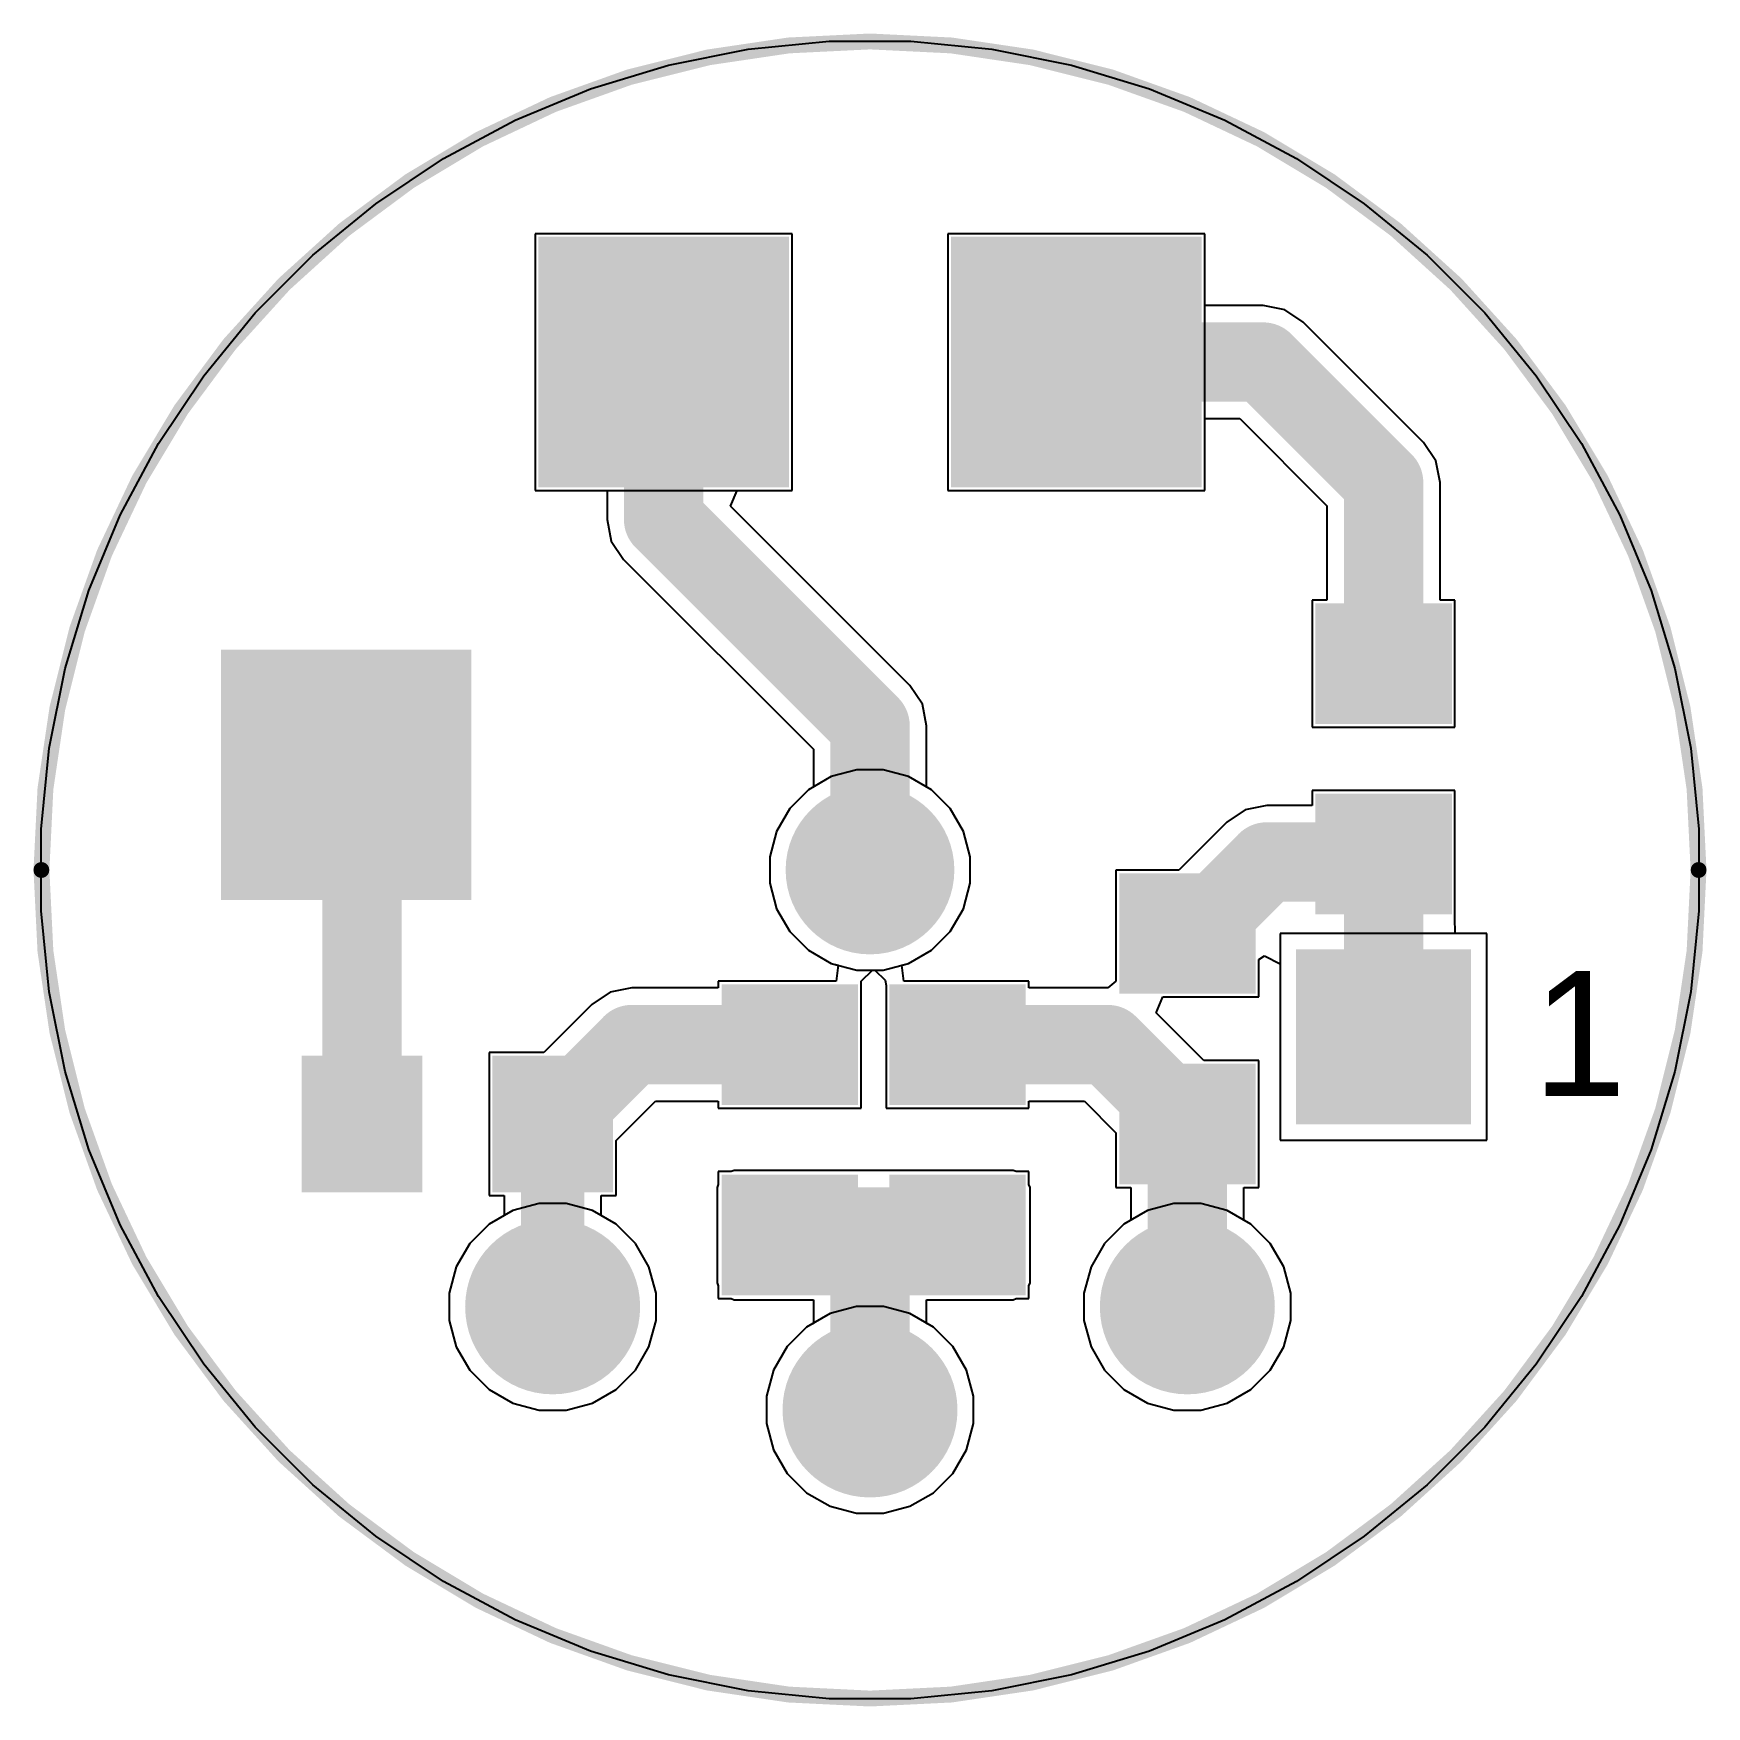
# Model space of a CAD drawing. Header units: millimetres. Extents: x -6.7 to 6.7, y -6.7 to 6.7.
import ezdxf

# ---------------------------------------------------------------- set-up
doc = ezdxf.new("R2010")
doc.units = ezdxf.units.MM
for name, color, linetype in [('BottomLayer', 5, 'Continuous'), ('BottomPaste', 16, 'Continuous'), ('BottomSolder', 6, 'Continuous'), ('MultiLayer', 9, 'Continuous'), ('PadHoleLayer', 156, 'Continuous'), ('TopLayer', 1, 'Continuous'), ('TopOverlay', 2, 'Continuous'), ('TopSolder', 216, 'Continuous')]:
    doc.layers.add(name, color=color, linetype=linetype)

# ---------------------------------------------------------------- blocks, each defined once
blk = doc.blocks.new('56DP36_01_1_AJS_1')
at = {"layer": 'BottomLayer'}
h = blk.add_hatch(color=5, dxfattribs=at)
edge = h.paths.add_edge_path()
edge.add_arc((0, 0), 0.675, 0, 360)
blk.add_hatch(color=5, dxfattribs=at).paths.add_polyline_path([(3.409, -0.635), (4.809, -0.635), (4.809, -2.035), (3.409, -2.035)])
h = blk.add_hatch(color=5, dxfattribs=at)
edge = h.paths.add_edge_path()
edge.add_arc((-2.539, -3.495), 0.7, 0, 360)
h = blk.add_hatch(color=5, dxfattribs=at)
edge = h.paths.add_edge_path()
edge.add_arc((2.539, -3.495), 0.7, 0, 360)
h = blk.add_hatch(color=5, dxfattribs=at)
edge = h.paths.add_edge_path()
edge.add_arc((0, -4.32), 0.7, 0, 360)
at = {"layer": 'BottomSolder'}
h = blk.add_hatch(color=6, dxfattribs=at)
edge = h.paths.add_edge_path()
edge.add_arc((0, 0), 0.675, 0, 360)
blk.add_hatch(color=6, dxfattribs=at).paths.add_polyline_path([(3.409, -0.635), (4.809, -0.635), (4.809, -2.035), (3.409, -2.035)])
h = blk.add_hatch(color=6, dxfattribs=at)
edge = h.paths.add_edge_path()
edge.add_arc((-2.539, -3.495), 0.7, 0, 360)
h = blk.add_hatch(color=6, dxfattribs=at)
edge = h.paths.add_edge_path()
edge.add_arc((2.539, -3.495), 0.7, 0, 360)
h = blk.add_hatch(color=6, dxfattribs=at)
edge = h.paths.add_edge_path()
edge.add_arc((0, -4.32), 0.7, 0, 360)
at = {"layer": 'MultiLayer'}
h = blk.add_hatch(color=9, dxfattribs=at)
edge = h.paths.add_edge_path()
edge.add_arc((0, 0), 0.675, 0, 360)
blk.add_hatch(color=9, dxfattribs=at).paths.add_polyline_path([(3.409, -0.635), (4.809, -0.635), (4.809, -2.035), (3.409, -2.035)])
h = blk.add_hatch(color=9, dxfattribs=at)
edge = h.paths.add_edge_path()
edge.add_arc((-2.539, -3.495), 0.7, 0, 360)
h = blk.add_hatch(color=9, dxfattribs=at)
edge = h.paths.add_edge_path()
edge.add_arc((2.539, -3.495), 0.7, 0, 360)
h = blk.add_hatch(color=9, dxfattribs=at)
edge = h.paths.add_edge_path()
edge.add_arc((0, -4.32), 0.7, 0, 360)
at = {"layer": 'PadHoleLayer'}
h = blk.add_hatch(color=156, dxfattribs=at)
edge = h.paths.add_edge_path()
edge.add_arc((0, 0), 0.425, 0, 360)
h = blk.add_hatch(color=156, dxfattribs=at)
edge = h.paths.add_edge_path()
edge.add_arc((4.109, -1.335), 0.45, 0, 360)
h = blk.add_hatch(color=156, dxfattribs=at)
edge = h.paths.add_edge_path()
edge.add_arc((-2.539, -3.495), 0.45, 0, 360)
h = blk.add_hatch(color=156, dxfattribs=at)
edge = h.paths.add_edge_path()
edge.add_arc((2.539, -3.495), 0.45, 0, 360)
h = blk.add_hatch(color=156, dxfattribs=at)
edge = h.paths.add_edge_path()
edge.add_arc((0, -4.32), 0.45, 0, 360)
at = {"layer": 'TopLayer'}
h = blk.add_hatch(color=1, dxfattribs=at)
edge = h.paths.add_edge_path()
edge.add_arc((0, 0), 0.675, 0, 360)
blk.add_hatch(color=1, dxfattribs=at).paths.add_polyline_path([(3.409, -0.635), (4.809, -0.635), (4.809, -2.035), (3.409, -2.035)])
h = blk.add_hatch(color=1, dxfattribs=at)
edge = h.paths.add_edge_path()
edge.add_arc((-2.539, -3.495), 0.7, 0, 360)
h = blk.add_hatch(color=1, dxfattribs=at)
edge = h.paths.add_edge_path()
edge.add_arc((2.539, -3.495), 0.7, 0, 360)
h = blk.add_hatch(color=1, dxfattribs=at)
edge = h.paths.add_edge_path()
edge.add_arc((0, -4.32), 0.7, 0, 360)
at = {"layer": 'TopSolder'}
h = blk.add_hatch(color=216, dxfattribs=at)
edge = h.paths.add_edge_path()
edge.add_arc((0, 0), 0.675, 0, 360)
blk.add_hatch(color=216, dxfattribs=at).paths.add_polyline_path([(3.409, -0.635), (4.809, -0.635), (4.809, -2.035), (3.409, -2.035)])
h = blk.add_hatch(color=216, dxfattribs=at)
edge = h.paths.add_edge_path()
edge.add_arc((-2.539, -3.495), 0.7, 0, 360)
h = blk.add_hatch(color=216, dxfattribs=at)
edge = h.paths.add_edge_path()
edge.add_arc((2.539, -3.495), 0.7, 0, 360)
h = blk.add_hatch(color=216, dxfattribs=at)
edge = h.paths.add_edge_path()
edge.add_arc((0, -4.32), 0.7, 0, 360)
at = {"layer": 'TopOverlay'}
for points, const_width in [([(6.629, 0, 1), (-6.629, 0, 1)], 0.127), ([(-6.661, 0, 1), (-6.598, 0, 1)], 0.0635), ([(6.598, 0, 1), (6.661, 0, 1)], 0.0635)]:
    blk.add_lwpolyline(points, format="xyb", close=True, dxfattribs=dict(at, const_width=const_width))
blk.add_text('1', height=1, dxfattribs=at).set_placement((5.305, -1.807))
blk = doc.blocks.new('R___0603_B_2')
at = {"layer": 'BottomLayer'}
for points in [[(-1.143, -0.4445), (-1.143, 0.4445), (-0.381, 0.4445), (-0.381, -0.4445)], [(0.381, -0.4445), (0.381, 0.4445), (1.143, 0.4445), (1.143, -0.4445)]]:
    blk.add_hatch(color=5, dxfattribs=at).paths.add_polyline_path(points)
at = {"layer": 'BottomPaste'}
for points in [[(-1.143, -0.4445), (-1.143, 0.4445), (-0.381, 0.4445), (-0.381, -0.4445)], [(0.381, -0.4445), (0.381, 0.4445), (1.143, 0.4445), (1.143, -0.4445)]]:
    blk.add_hatch(color=16, dxfattribs=at).paths.add_polyline_path(points)
at = {"layer": 'BottomSolder'}
for points in [[(-1.2446, -0.5461), (-1.2446, 0.5461), (-0.2794, 0.5461), (-0.2794, -0.5461)], [(0.2794, -0.5461), (0.2794, 0.5461), (1.2446, 0.5461), (1.2446, -0.5461)]]:
    blk.add_hatch(color=6, dxfattribs=at).paths.add_polyline_path(points)
blk = doc.blocks.new('R___0603_B_3')
at = {"layer": 'BottomLayer'}
for points in [[(-1.143, -0.4445), (-1.143, 0.4445), (-0.381, 0.4445), (-0.381, -0.4445)], [(0.381, -0.4445), (0.381, 0.4445), (1.143, 0.4445), (1.143, -0.4445)]]:
    blk.add_hatch(color=5, dxfattribs=at).paths.add_polyline_path(points)
at = {"layer": 'BottomPaste'}
for points in [[(-1.143, -0.4445), (-1.143, 0.4445), (-0.381, 0.4445), (-0.381, -0.4445)], [(0.381, -0.4445), (0.381, 0.4445), (1.143, 0.4445), (1.143, -0.4445)]]:
    blk.add_hatch(color=16, dxfattribs=at).paths.add_polyline_path(points)
at = {"layer": 'BottomSolder'}
for points in [[(-1.2446, -0.5461), (-1.2446, 0.5461), (-0.2794, 0.5461), (-0.2794, -0.5461)], [(0.2794, -0.5461), (0.2794, 0.5461), (1.2446, 0.5461), (1.2446, -0.5461)]]:
    blk.add_hatch(color=6, dxfattribs=at).paths.add_polyline_path(points)
blk = doc.blocks.new('R___0603_B_4')
at = {"layer": 'BottomLayer'}
for points in [[(-1.143, -0.4445), (-1.143, 0.4445), (-0.381, 0.4445), (-0.381, -0.4445)], [(0.381, -0.4445), (0.381, 0.4445), (1.143, 0.4445), (1.143, -0.4445)]]:
    blk.add_hatch(color=5, dxfattribs=at).paths.add_polyline_path(points)
at = {"layer": 'BottomPaste'}
for points in [[(-1.143, -0.4445), (-1.143, 0.4445), (-0.381, 0.4445), (-0.381, -0.4445)], [(0.381, -0.4445), (0.381, 0.4445), (1.143, 0.4445), (1.143, -0.4445)]]:
    blk.add_hatch(color=16, dxfattribs=at).paths.add_polyline_path(points)
at = {"layer": 'BottomSolder'}
for points in [[(-1.2446, -0.5461), (-1.2446, 0.5461), (-0.2794, 0.5461), (-0.2794, -0.5461)], [(0.2794, -0.5461), (0.2794, 0.5461), (1.2446, 0.5461), (1.2446, -0.5461)]]:
    blk.add_hatch(color=6, dxfattribs=at).paths.add_polyline_path(points)
blk = doc.blocks.new('R___0603_B_5')
at = {"layer": 'BottomLayer'}
for points in [[(-1.143, -0.4445), (-1.143, 0.4445), (-0.381, 0.4445), (-0.381, -0.4445)], [(0.381, -0.4445), (0.381, 0.4445), (1.143, 0.4445), (1.143, -0.4445)]]:
    blk.add_hatch(color=5, dxfattribs=at).paths.add_polyline_path(points)
at = {"layer": 'BottomPaste'}
for points in [[(-1.143, -0.4445), (-1.143, 0.4445), (-0.381, 0.4445), (-0.381, -0.4445)], [(0.381, -0.4445), (0.381, 0.4445), (1.143, 0.4445), (1.143, -0.4445)]]:
    blk.add_hatch(color=16, dxfattribs=at).paths.add_polyline_path(points)
at = {"layer": 'BottomSolder'}
for points in [[(-1.2446, -0.5461), (-1.2446, 0.5461), (-0.2794, 0.5461), (-0.2794, -0.5461)], [(0.2794, -0.5461), (0.2794, 0.5461), (1.2446, 0.5461), (1.2446, -0.5461)]]:
    blk.add_hatch(color=6, dxfattribs=at).paths.add_polyline_path(points)
blk = doc.blocks.new('R___0603_B_6')
at = {"layer": 'BottomLayer'}
for points in [[(-1.143, -0.4445), (-1.143, 0.4445), (-0.381, 0.4445), (-0.381, -0.4445)], [(0.381, -0.4445), (0.381, 0.4445), (1.143, 0.4445), (1.143, -0.4445)]]:
    blk.add_hatch(color=5, dxfattribs=at).paths.add_polyline_path(points)
at = {"layer": 'BottomPaste'}
for points in [[(-1.143, -0.4445), (-1.143, 0.4445), (-0.381, 0.4445), (-0.381, -0.4445)], [(0.381, -0.4445), (0.381, 0.4445), (1.143, 0.4445), (1.143, -0.4445)]]:
    blk.add_hatch(color=16, dxfattribs=at).paths.add_polyline_path(points)
at = {"layer": 'BottomSolder'}
for points in [[(-1.2446, -0.5461), (-1.2446, 0.5461), (-0.2794, 0.5461), (-0.2794, -0.5461)], [(0.2794, -0.5461), (0.2794, 0.5461), (1.2446, 0.5461), (1.2446, -0.5461)]]:
    blk.add_hatch(color=6, dxfattribs=at).paths.add_polyline_path(points)
blk = doc.blocks.new('HDR_1_1_TH_M____B_7')
at = {"layer": 'BottomLayer'}
blk.add_hatch(color=5, dxfattribs=at).paths.add_polyline_path([(-0.9, 0.9), (0.9, 0.9), (0.9, -0.9), (-0.9, -0.9)])
at = {"layer": 'BottomSolder'}
blk.add_hatch(color=6, dxfattribs=at).paths.add_polyline_path([(-1.002, 1.002), (1.002, 1.002), (1.002, -1.002), (-1.002, -1.002)])
at = {"layer": 'MultiLayer'}
blk.add_hatch(color=9, dxfattribs=at).paths.add_polyline_path([(-0.9, 0.9), (0.9, 0.9), (0.9, -0.9), (-0.9, -0.9)])
at = {"layer": 'PadHoleLayer'}
h = blk.add_hatch(color=156, dxfattribs=at)
edge = h.paths.add_edge_path()
edge.add_arc((0, 0), 0.5, 0, 360)
at = {"layer": 'TopLayer'}
blk.add_hatch(color=1, dxfattribs=at).paths.add_polyline_path([(-0.9, 0.9), (0.9, 0.9), (0.9, -0.9), (-0.9, -0.9)])
at = {"layer": 'TopSolder'}
blk.add_hatch(color=216, dxfattribs=at).paths.add_polyline_path([(-1.002, 1.002), (1.002, 1.002), (1.002, -1.002), (-1.002, -1.002)])
blk = doc.blocks.new('HDR_1_1_TH_M____B_8')
at = {"layer": 'BottomLayer'}
blk.add_hatch(color=5, dxfattribs=at).paths.add_polyline_path([(-0.9, 0.9), (0.9, 0.9), (0.9, -0.9), (-0.9, -0.9)])
at = {"layer": 'BottomSolder'}
blk.add_hatch(color=6, dxfattribs=at).paths.add_polyline_path([(-1.002, 1.002), (1.002, 1.002), (1.002, -1.002), (-1.002, -1.002)])
at = {"layer": 'MultiLayer'}
blk.add_hatch(color=9, dxfattribs=at).paths.add_polyline_path([(-0.9, 0.9), (0.9, 0.9), (0.9, -0.9), (-0.9, -0.9)])
at = {"layer": 'PadHoleLayer'}
h = blk.add_hatch(color=156, dxfattribs=at)
edge = h.paths.add_edge_path()
edge.add_arc((0, 0), 0.5, 0, 360)
at = {"layer": 'TopLayer'}
blk.add_hatch(color=1, dxfattribs=at).paths.add_polyline_path([(-0.9, 0.9), (0.9, 0.9), (0.9, -0.9), (-0.9, -0.9)])
at = {"layer": 'TopSolder'}
blk.add_hatch(color=216, dxfattribs=at).paths.add_polyline_path([(-1.002, 1.002), (1.002, 1.002), (1.002, -1.002), (-1.002, -1.002)])
blk = doc.blocks.new('HDR_1_1_TH_M____B_9')
at = {"layer": 'BottomLayer'}
blk.add_hatch(color=5, dxfattribs=at).paths.add_polyline_path([(-0.9, 0.9), (0.9, 0.9), (0.9, -0.9), (-0.9, -0.9)])
at = {"layer": 'BottomSolder'}
blk.add_hatch(color=6, dxfattribs=at).paths.add_polyline_path([(-1.002, 1.002), (1.002, 1.002), (1.002, -1.002), (-1.002, -1.002)])
at = {"layer": 'MultiLayer'}
blk.add_hatch(color=9, dxfattribs=at).paths.add_polyline_path([(-0.9, 0.9), (0.9, 0.9), (0.9, -0.9), (-0.9, -0.9)])
at = {"layer": 'PadHoleLayer'}
h = blk.add_hatch(color=156, dxfattribs=at)
edge = h.paths.add_edge_path()
edge.add_arc((0, 0), 0.5, 0, 360)
at = {"layer": 'TopLayer'}
blk.add_hatch(color=1, dxfattribs=at).paths.add_polyline_path([(-0.9, 0.9), (0.9, 0.9), (0.9, -0.9), (-0.9, -0.9)])
at = {"layer": 'TopSolder'}
blk.add_hatch(color=216, dxfattribs=at).paths.add_polyline_path([(-1.002, 1.002), (1.002, 1.002), (1.002, -1.002), (-1.002, -1.002)])

msp = doc.modelspace()

# ---------------------------------------------------------------- hatches: boundary and pattern name
at = {"layer": 'BottomLayer'}
msp.add_hatch(color=5, dxfattribs=at).paths.add_polyline_path([(-1.087, -3.302), (1.145, -3.302), (1.145, -2.54), (-1.087, -2.54)])

# ---------------------------------------------------------------- linework, layer by layer
for p, q in [((-1.613, 6.439), (-0.974, 6.566)), ((-0.974, 6.566), (-0.326, 6.63)), ((-0.326, 6.63), (0.326, 6.63)), ((0.326, 6.63), (0.974, 6.566)), ((0.974, 6.566), (1.613, 6.439)), ((-2.236, 6.25), (-1.613, 6.439)), ((1.613, 6.439), (2.236, 6.25)), ((-2.838, 6), (-2.236, 6.25)), ((2.236, 6.25), (2.838, 6)), ((-3.412, 5.693), (-2.838, 6)), ((2.838, 6), (3.412, 5.693)), ((-3.954, 5.331), (-3.412, 5.693)), ((3.412, 5.693), (3.954, 5.331)), ((-4.458, 4.918), (-3.954, 5.331)), ((3.954, 5.331), (4.458, 4.918)), ((-0.624, 5.091), (-2.678, 5.091)), ((-2.678, 5.091), (-2.678, 3.037)), ((-0.624, 3.037), (-0.624, 5.091)), ((2.678, 5.091), (0.624, 5.091)), ((0.624, 5.091), (0.624, 3.037)), ((2.678, 4.517), (2.678, 5.091)), ((-4.918, 4.458), (-4.458, 4.918)), ((4.458, 4.918), (4.918, 4.458)), ((-5.331, 3.954), (-4.918, 4.458)), ((3.145, 4.517), (2.678, 4.517)), ((3.319, 4.483), (3.145, 4.517)), ((3.466, 4.384), (3.319, 4.483)), ((4.918, 4.458), (5.331, 3.954)), ((4.429, 3.421), (3.466, 4.384)), ((-5.693, 3.412), (-5.331, 3.954)), ((5.331, 3.954), (5.693, 3.412)), ((2.678, 3.037), (2.678, 3.611)), ((2.678, 3.611), (2.958, 3.611)), ((2.958, 3.611), (3.656, 2.913)), ((-6, 2.838), (-5.693, 3.412)), ((4.528, 3.274), (4.429, 3.421)), ((5.693, 3.412), (6, 2.838)), ((4.562, 3.1), (4.528, 3.274)), ((4.562, 2.159), (4.562, 3.1)), ((-2.678, 3.037), (-2.104, 3.037)), ((-2.104, 3.037), (-2.104, 2.805)), ((-1.115, 2.91), (-1.062, 3.037)), ((-1.062, 3.037), (-0.624, 3.037)), ((0.624, 3.037), (2.678, 3.037)), ((-6.25, 2.236), (-6, 2.838)), ((0.32, 1.475), (-1.115, 2.91)), ((3.656, 2.913), (3.656, 2.159)), ((6, 2.838), (6.25, 2.236)), ((-2.104, 2.805), (-2.07, 2.632)), ((-2.07, 2.632), (-1.971, 2.485)), ((-1.971, 2.485), (-0.453, 0.966)), ((-6.439, 1.613), (-6.25, 2.236)), ((3.656, 2.159), (3.537, 2.159)), ((3.537, 2.159), (3.537, 1.143)), ((4.68, 2.159), (4.562, 2.159)), ((4.68, 1.143), (4.68, 2.159)), ((6.25, 2.236), (6.439, 1.613)), ((-6.566, 0.974), (-6.439, 1.613)), ((6.439, 1.613), (6.566, 0.974)), ((0.419, 1.328), (0.32, 1.475)), ((0.32, 1.475), (0.32, 1.475)), ((0.453, 1.154), (0.419, 1.328)), ((0.453, 0.664), (0.453, 1.154)), ((0.453, 1.154), (0.453, 1.154)), ((3.537, 1.143), (4.68, 1.143)), ((-6.63, 0.326), (-6.566, 0.974)), ((-0.453, 0.966), (-0.453, 0.664)), ((6.566, 0.974), (6.63, 0.326)), ((-0.493, 0.642), (-0.642, 0.492)), ((-0.453, 0.664), (-0.493, 0.642)), ((0.492, 0.642), (0.453, 0.664)), ((0.642, 0.492), (0.492, 0.642)), ((4.68, 0.635), (3.537, 0.635)), ((3.537, 0.635), (3.537, 0.517)), ((4.68, -0.381), (4.68, 0.635)), ((-0.642, 0.492), (-0.747, 0.309)), ((0.747, 0.309), (0.642, 0.492)), ((3.002, 0.482), (2.855, 0.384)), ((3.175, 0.517), (3.002, 0.482)), ((3.537, 0.517), (3.175, 0.517)), ((-6.63, -0.326), (-6.63, 0.326)), ((-0.747, 0.309), (-0.802, 0.106)), ((0.802, 0.106), (0.747, 0.309)), ((2.855, 0.384), (2.471, 0)), ((6.63, 0.326), (6.63, -0.326)), ((-0.802, 0.106), (-0.802, -0.106)), ((0.802, -0.106), (0.802, 0.106)), ((2.471, 0), (1.968, 0)), ((1.968, 0), (1.968, -0.89)), ((-0.802, -0.106), (-0.747, -0.31)), ((0.747, -0.31), (0.802, -0.106)), ((-6.566, -0.974), (-6.63, -0.326)), ((-0.747, -0.31), (-0.642, -0.493)), ((0.642, -0.493), (0.747, -0.31)), ((4.681, -0.508), (4.68, -0.381)), ((4.68, -0.381), (4.68, -0.381)), ((6.63, -0.326), (6.566, -0.974)), ((-0.642, -0.493), (-0.493, -0.642)), ((0.492, -0.642), (0.642, -0.493)), ((4.936, -0.508), (4.681, -0.508)), ((4.936, -2.162), (4.936, -0.508)), ((-0.493, -0.642), (-0.31, -0.747)), ((0.309, -0.747), (0.492, -0.642)), ((-0.31, -0.747), (-0.255, -0.762)), ((-0.255, -0.762), (-0.272, -0.889)), ((-0.071, -0.889), (0.02, -0.802)), ((0.02, -0.802), (0.038, -0.802)), ((0.038, -0.802), (0.121, -0.881)), ((0.255, -0.762), (0.309, -0.747)), ((0.272, -0.889), (0.255, -0.762)), ((3.111, -0.717), (3.155, -0.686)), ((3.111, -1.016), (3.111, -0.717)), ((3.155, -0.686), (3.282, -0.752)), ((3.282, -0.752), (3.282, -2.162)), ((-0.272, -0.889), (-1.214, -0.889)), ((-1.214, -0.889), (-1.214, -0.944)), ((-0.071, -0.929), (-0.071, -0.889)), ((-0.071, -1.905), (-0.071, -0.929)), ((0.121, -0.881), (0.129, -0.923)), ((0.129, -0.923), (0.129, -1.905)), ((1.272, -0.889), (0.272, -0.889)), ((1.272, -0.944), (1.272, -0.889)), ((1.968, -0.89), (1.903, -0.944)), ((-6.439, -1.613), (-6.566, -0.974)), ((-2.078, -0.978), (-2.226, -1.077)), ((-1.905, -0.944), (-2.078, -0.978)), ((-1.214, -0.944), (-1.905, -0.944)), ((1.903, -0.944), (1.272, -0.944)), ((2.29, -1.143), (2.343, -1.016)), ((2.343, -1.016), (3.111, -1.016)), ((6.566, -0.974), (6.439, -1.613)), ((-2.226, -1.077), (-2.609, -1.46)), ((2.671, -1.524), (2.29, -1.143)), ((-2.609, -1.46), (-3.048, -1.46)), ((-3.048, -1.46), (-3.048, -2.603)), ((3.111, -1.524), (2.671, -1.524)), ((3.111, -2.54), (3.111, -1.524)), ((-6.25, -2.236), (-6.439, -1.613)), ((6.439, -1.613), (6.25, -2.236)), ((-2.032, -2.165), (-1.717, -1.85)), ((-1.717, -1.85), (-1.214, -1.85)), ((-1.214, -1.85), (-1.214, -1.905)), ((1.272, -1.905), (1.272, -1.85)), ((1.272, -1.85), (1.716, -1.85)), ((1.716, -1.85), (1.968, -2.103)), ((-1.214, -1.905), (-0.071, -1.905)), ((0.129, -1.905), (1.272, -1.905)), ((1.968, -2.103), (1.968, -2.54)), ((-6, -2.838), (-6.25, -2.236)), ((-2.032, -2.603), (-2.032, -2.165)), ((3.282, -2.162), (4.936, -2.162)), ((6.25, -2.236), (6, -2.838)), ((-1.087, -2.403), (-1.112, -2.413)), ((1.145, -2.403), (-1.087, -2.403)), ((1.17, -2.413), (1.145, -2.403)), ((-1.214, -2.515), (-1.224, -2.54)), ((-1.224, -2.54), (-1.224, -3.302)), ((-1.112, -2.413), (-1.214, -2.413)), ((-1.214, -2.413), (-1.214, -2.515)), ((1.272, -2.413), (1.17, -2.413)), ((1.272, -2.515), (1.272, -2.413)), ((1.282, -2.54), (1.272, -2.515)), ((1.282, -3.302), (1.282, -2.54)), ((1.968, -2.54), (2.086, -2.54)), ((2.086, -2.54), (2.086, -2.802)), ((2.992, -2.802), (2.992, -2.54)), ((2.992, -2.54), (3.111, -2.54)), ((-3.048, -2.603), (-2.928, -2.603)), ((-2.928, -2.603), (-2.928, -2.764)), ((-2.151, -2.764), (-2.151, -2.603)), ((-2.151, -2.603), (-2.032, -2.603)), ((-2.928, -2.764), (-3.047, -2.833)), ((-2.031, -2.833), (-2.151, -2.764)), ((2.086, -2.802), (2.031, -2.833)), ((3.047, -2.833), (2.992, -2.802)), ((-5.693, -3.412), (-6, -2.838)), ((-3.047, -2.833), (-3.201, -2.987)), ((-1.877, -2.987), (-2.031, -2.833)), ((2.031, -2.833), (1.877, -2.987)), ((3.201, -2.987), (3.047, -2.833)), ((6, -2.838), (5.693, -3.412)), ((-3.201, -2.987), (-3.31, -3.176)), ((-1.769, -3.176), (-1.877, -2.987)), ((1.877, -2.987), (1.769, -3.176)), ((3.31, -3.176), (3.201, -2.987)), ((-3.31, -3.176), (-3.366, -3.386)), ((-1.712, -3.386), (-1.769, -3.176)), ((1.769, -3.176), (1.712, -3.386)), ((3.366, -3.386), (3.31, -3.176)), ((-1.224, -3.302), (-1.214, -3.327)), ((-1.214, -3.327), (-1.214, -3.429)), ((1.272, -3.327), (1.282, -3.302)), ((1.272, -3.429), (1.272, -3.327)), ((-5.331, -3.954), (-5.693, -3.412)), ((-3.366, -3.386), (-3.366, -3.604)), ((-1.712, -3.604), (-1.712, -3.386)), ((-1.214, -3.429), (-1.112, -3.429)), ((-1.112, -3.429), (-1.087, -3.44)), ((-1.087, -3.44), (-0.453, -3.44)), ((-0.453, -3.44), (-0.453, -3.627)), ((0.453, -3.627), (0.453, -3.44)), ((0.453, -3.44), (1.145, -3.44)), ((1.145, -3.44), (1.17, -3.429)), ((1.17, -3.429), (1.272, -3.429)), ((1.712, -3.386), (1.712, -3.604)), ((3.366, -3.604), (3.366, -3.386)), ((5.693, -3.412), (5.331, -3.954)), ((-3.366, -3.604), (-3.31, -3.814)), ((-1.769, -3.814), (-1.712, -3.604)), ((1.712, -3.604), (1.769, -3.814)), ((3.31, -3.814), (3.366, -3.604)), ((-0.508, -3.658), (-0.662, -3.812)), ((-0.453, -3.627), (-0.508, -3.658)), ((0.508, -3.658), (0.453, -3.627)), ((0.662, -3.812), (0.508, -3.658)), ((-3.31, -3.814), (-3.201, -4.003)), ((-1.877, -4.003), (-1.769, -3.814)), ((-0.662, -3.812), (-0.771, -4.001)), ((0.771, -4.001), (0.662, -3.812)), ((1.769, -3.814), (1.877, -4.003)), ((3.201, -4.003), (3.31, -3.814)), ((-4.918, -4.458), (-5.331, -3.954)), ((-3.201, -4.003), (-3.047, -4.157)), ((-2.031, -4.157), (-1.877, -4.003)), ((-0.771, -4.001), (-0.827, -4.211)), ((0.827, -4.211), (0.771, -4.001)), ((1.877, -4.003), (2.031, -4.157)), ((3.047, -4.157), (3.201, -4.003)), ((5.331, -3.954), (4.918, -4.458)), ((-3.047, -4.157), (-2.858, -4.266)), ((-2.858, -4.266), (-2.648, -4.322)), ((-2.43, -4.322), (-2.22, -4.266)), ((-2.22, -4.266), (-2.031, -4.157)), ((-0.827, -4.211), (-0.827, -4.429)), ((0.827, -4.429), (0.827, -4.211)), ((2.031, -4.157), (2.22, -4.266)), ((2.22, -4.266), (2.43, -4.322)), ((2.648, -4.322), (2.858, -4.266)), ((2.858, -4.266), (3.047, -4.157)), ((-2.648, -4.322), (-2.43, -4.322)), ((2.43, -4.322), (2.648, -4.322)), ((-4.458, -4.918), (-4.918, -4.458)), ((-0.827, -4.429), (-0.771, -4.639)), ((0.771, -4.639), (0.827, -4.429)), ((4.918, -4.458), (4.458, -4.918)), ((-0.771, -4.639), (-0.662, -4.828)), ((0.662, -4.828), (0.771, -4.639)), ((-3.954, -5.331), (-4.458, -4.918)), ((-0.662, -4.828), (-0.508, -4.982)), ((0.508, -4.982), (0.662, -4.828)), ((4.458, -4.918), (3.954, -5.331)), ((-0.508, -4.982), (-0.319, -5.091)), ((0.319, -5.091), (0.508, -4.982)), ((-0.319, -5.091), (-0.109, -5.147)), ((-0.109, -5.147), (0.109, -5.147)), ((0.109, -5.147), (0.319, -5.091)), ((-3.412, -5.693), (-3.954, -5.331)), ((3.954, -5.331), (3.412, -5.693)), ((-2.838, -6), (-3.412, -5.693)), ((3.412, -5.693), (2.838, -6)), ((-2.236, -6.25), (-2.838, -6)), ((2.838, -6), (2.236, -6.25)), ((-1.613, -6.439), (-2.236, -6.25)), ((2.236, -6.25), (1.613, -6.439)), ((-0.974, -6.566), (-1.613, -6.439)), ((1.613, -6.439), (0.974, -6.566)), ((-0.326, -6.63), (-0.974, -6.566)), ((0.326, -6.63), (-0.326, -6.63)), ((0.974, -6.566), (0.326, -6.63))]:
    msp.add_line(p, q, dxfattribs=at)
for points, const_width in [([(-1.651, 2.805), (-1.651, 4.064)], 0.635), ([(1.651, 4.064), (3.145, 4.064)], 0.635), ([(3.145, 4.064), (4.109, 3.1)], 0.635), ([(4.109, 1.924), (4.109, 3.1)], 0.635), ([(-1.651, 2.805), (0, 1.154)], 0.635), ([(4.109, 1.651), (4.109, 1.905)], 0.635), ([(0, 0), (0, 1.154)], 0.635), ([(-4.064, -2.032), (-4.064, 0.455)], 0.635), ([(4.045, 0.064), (4.109, 0.127)], 0.635), ([(4.109, -1.335), (4.109, 0.127)], 0.635), ([(2.603, -0.508), (3.175, 0.064)], 0.635), ([(3.175, 0.064), (4.045, 0.064)], 0.635), ([(2.54, -0.508), (2.603, -0.508)], 0.635), ([(-2.413, -1.905), (-1.905, -1.397)], 0.635), ([(-1.905, -1.397), (-0.642, -1.397)], 0.635), ([(0.7, -1.397), (1.903, -1.397)], 0.635), ([(1.903, -1.397), (2.413, -1.907)], 0.635), ([(-2.54, -1.968), (-2.477, -1.905)], 0.635), ([(-2.477, -1.905), (-2.413, -1.905)], 0.635), ([(2.413, -1.968), (2.413, -1.907)], 0.635), ([(-2.54, -2.032), (-2.54, -1.968)], 0.635), ([(2.413, -1.968), (2.477, -2.033)], 0.635), ([(2.477, -2.033), (2.539, -2.033)], 0.635), ([(2.539, -3.495), (2.539, -2.033)], 0.635), ([(-2.539, -3.495), (-2.539, -2.033)], 0.508), ([(-2.54, -2.032), (-2.539, -2.033)], 0.254), ([(-0.642, -2.921), (0.183, -2.921)], 0.254), ([(0, -4.32), (0, -3.104)], 0.635), ([(0, -3.104), (0.183, -2.921)], 0.254), ([(0.183, -2.921), (0.7, -2.921)], 0.254)]:
    msp.add_lwpolyline(points, dxfattribs=dict(at, const_width=const_width))
for points, const_width in [([(-1.81, 4.064, 1), (-1.492, 4.064, 1)], 0.318), ([(1.492, 4.064, 1), (1.81, 4.064, 1)], 0.318), ([(2.987, 4.064, 1), (3.304, 4.064, 1)], 0.318), ([(2.987, 4.064, 1), (3.304, 4.064, 1)], 0.318), ([(3.95, 3.1, 1), (4.268, 3.1, 1)], 0.318), ([(3.95, 3.1, 1), (4.268, 3.1, 1)], 0.318), ([(-1.81, 2.805, 1), (-1.492, 2.805, 1)], 0.318), ([(-1.81, 2.805, 1), (-1.492, 2.805, 1)], 0.318), ([(3.95, 1.924, 1), (4.268, 1.924, 1)], 0.318), ([(3.95, 1.905, 1), (4.268, 1.905, 1)], 0.318), ([(3.95, 1.651, 1), (4.268, 1.651, 1)], 0.318), ([(-0.159, 1.154, 1), (0.159, 1.154, 1)], 0.318), ([(-0.159, 1.154, 1), (0.159, 1.154, 1)], 0.318), ([(-4.35, 0.762, 1), (-4.032, 0.762, 1)], 0.318), ([(-4.223, 0.455, 1), (-3.905, 0.455, 1)], 0.318), ([(-4.223, 0.455, 1), (-3.905, 0.455, 1)], 0.318), ([(3.95, 0.127, 1), (4.268, 0.127, 1)], 0.318), ([(3.95, 0.127, 1), (4.268, 0.127, 1)], 0.318), ([(-0.159, 0, 1), (0.159, 0, 1)], 0.318), ([(3.016, 0.064, 1), (3.334, 0.064, 1)], 0.318), ([(3.016, 0.064, 1), (3.334, 0.064, 1)], 0.318), ([(3.887, 0.064, 1), (4.204, 0.064, 1)], 0.318), ([(3.887, 0.064, 1), (4.204, 0.064, 1)], 0.318), ([(2.381, -0.508, 1), (2.699, -0.508, 1)], 0.318), ([(2.445, -0.508, 1), (2.762, -0.508, 1)], 0.318), ([(2.445, -0.508, 1), (2.762, -0.508, 1)], 0.318), ([(3.95, -1.335, 1), (4.268, -1.335, 1)], 0.318), ([(-2.064, -1.397, 1), (-1.746, -1.397, 1)], 0.318), ([(-2.064, -1.397, 1), (-1.746, -1.397, 1)], 0.318), ([(-0.801, -1.397, 1), (-0.483, -1.397, 1)], 0.318), ([(0.541, -1.397, 1), (0.859, -1.397, 1)], 0.318), ([(1.745, -1.397, 1), (2.062, -1.397, 1)], 0.318), ([(1.745, -1.397, 1), (2.062, -1.397, 1)], 0.318), ([(-2.635, -1.905, 1), (-2.318, -1.905, 1)], 0.318), ([(-2.635, -1.905, 1), (-2.318, -1.905, 1)], 0.318), ([(-2.572, -1.905, 1), (-2.254, -1.905, 1)], 0.318), ([(-2.572, -1.905, 1), (-2.254, -1.905, 1)], 0.318), ([(2.254, -1.907, 1), (2.572, -1.907, 1)], 0.318), ([(2.254, -1.907, 1), (2.572, -1.907, 1)], 0.318), ([(-4.223, -2.032, 1), (-3.905, -2.032, 1)], 0.318), ([(-2.699, -1.968, 1), (-2.381, -1.968, 1)], 0.318), ([(-2.699, -1.968, 1), (-2.381, -1.968, 1)], 0.318), ([(-2.699, -2.032, 1), (-2.381, -2.032, 1)], 0.318), ([(2.254, -1.968, 1), (2.572, -1.968, 1)], 0.318), ([(2.254, -1.968, 1), (2.572, -1.968, 1)], 0.318), ([(2.319, -2.033, 1), (2.636, -2.033, 1)], 0.318), ([(2.319, -2.033, 1), (2.636, -2.033, 1)], 0.318), ([(2.38, -2.033, 1), (2.698, -2.033, 1)], 0.318), ([(2.38, -2.033, 1), (2.698, -2.033, 1)], 0.318), ([(-2.666, -2.033, 1), (-2.412, -2.033, 1)], 0.254), ([(-2.603, -2.032, 1), (-2.477, -2.032, 1)], 0.127), ([(-2.603, -2.033, 1), (-2.476, -2.033, 1)], 0.127), ([(-0.706, -2.921, 1), (-0.579, -2.921, 1)], 0.127), ([(-0.159, -3.104, 1), (0.159, -3.104, 1)], 0.318), ([(0.12, -2.921, 1), (0.247, -2.921, 1)], 0.127), ([(0.12, -2.921, 1), (0.247, -2.921, 1)], 0.127), ([(0.12, -2.921, 1), (0.247, -2.921, 1)], 0.127), ([(0.637, -2.921, 1), (0.764, -2.921, 1)], 0.127), ([(-0.064, -3.104, 1), (0.064, -3.104, 1)], 0.127), ([(2.38, -3.495, 1), (2.698, -3.495, 1)], 0.318), ([(-2.666, -3.495, 1), (-2.412, -3.495, 1)], 0.254), ([(-0.159, -4.32, 1), (0.159, -4.32, 1)], 0.318)]:
    msp.add_lwpolyline(points, format="xyb", close=True, dxfattribs=dict(at, const_width=const_width))
at = {"layer": 'BottomLayer', "const_width": 0.635}
msp.add_lwpolyline([(-4.191, 0.762, -0.198912), (-4.064, 0.455)], format="xyb", dxfattribs=at)
at = {"layer": 'TopLayer'}
for p, q in [((-1.613, 6.439), (-0.974, 6.566)), ((-0.974, 6.566), (-0.326, 6.63)), ((-0.326, 6.63), (0.326, 6.63)), ((0.326, 6.63), (0.974, 6.566)), ((0.974, 6.566), (1.613, 6.439)), ((-2.236, 6.25), (-1.613, 6.439)), ((1.613, 6.439), (2.236, 6.25)), ((-2.838, 6), (-2.236, 6.25)), ((2.236, 6.25), (2.838, 6)), ((-3.412, 5.693), (-2.838, 6)), ((2.838, 6), (3.412, 5.693)), ((-3.954, 5.331), (-3.412, 5.693)), ((3.412, 5.693), (3.954, 5.331)), ((-4.458, 4.918), (-3.954, 5.331)), ((3.954, 5.331), (4.458, 4.918)), ((-0.624, 5.091), (-2.678, 5.091)), ((-2.678, 5.091), (-2.678, 3.037)), ((-0.624, 3.037), (-0.624, 5.091)), ((2.678, 5.091), (0.624, 5.091)), ((0.624, 5.091), (0.624, 3.037)), ((2.678, 3.037), (2.678, 5.091)), ((-4.918, 4.458), (-4.458, 4.918)), ((4.458, 4.918), (4.918, 4.458)), ((-5.331, 3.954), (-4.918, 4.458)), ((4.918, 4.458), (5.331, 3.954)), ((-5.693, 3.412), (-5.331, 3.954)), ((5.331, 3.954), (5.693, 3.412)), ((-6, 2.838), (-5.693, 3.412)), ((5.693, 3.412), (6, 2.838)), ((-2.678, 3.037), (-0.624, 3.037)), ((0.624, 3.037), (2.678, 3.037)), ((-6.25, 2.236), (-6, 2.838)), ((6, 2.838), (6.25, 2.236)), ((-6.439, 1.613), (-6.25, 2.236)), ((6.25, 2.236), (6.439, 1.613)), ((-6.566, 0.974), (-6.439, 1.613)), ((6.439, 1.613), (6.566, 0.974)), ((-6.63, 0.326), (-6.566, 0.974)), ((6.566, 0.974), (6.63, 0.326)), ((-0.31, 0.747), (-0.493, 0.642)), ((-0.106, 0.802), (-0.31, 0.747)), ((0.106, 0.802), (-0.106, 0.802)), ((0.309, 0.747), (0.106, 0.802)), ((0.492, 0.642), (0.309, 0.747)), ((-0.493, 0.642), (-0.642, 0.492)), ((0.642, 0.492), (0.492, 0.642)), ((-0.642, 0.492), (-0.747, 0.309)), ((0.747, 0.309), (0.642, 0.492)), ((-6.63, 0), (-6.63, 0.326)), ((-0.747, 0.309), (-0.802, 0.106)), ((0.802, 0.106), (0.747, 0.309)), ((6.63, 0.326), (6.63, 0)), ((-6.63, -0.326), (-6.63, 0)), ((-0.802, 0.106), (-0.802, -0.106)), ((0.802, -0.106), (0.802, 0.106)), ((6.63, 0), (6.63, -0.326)), ((-0.802, -0.106), (-0.747, -0.31)), ((0.747, -0.31), (0.802, -0.106)), ((-6.566, -0.974), (-6.63, -0.326)), ((-0.747, -0.31), (-0.642, -0.493)), ((0.642, -0.493), (0.747, -0.31)), ((6.63, -0.326), (6.566, -0.974)), ((-0.642, -0.493), (-0.493, -0.642)), ((0.492, -0.642), (0.642, -0.493)), ((4.936, -0.508), (3.282, -0.508)), ((3.282, -0.508), (3.282, -2.162)), ((4.936, -2.162), (4.936, -0.508)), ((-0.493, -0.642), (-0.31, -0.747)), ((0.309, -0.747), (0.492, -0.642)), ((-0.31, -0.747), (-0.106, -0.802)), ((-0.106, -0.802), (0.106, -0.802)), ((0.106, -0.802), (0.309, -0.747)), ((-6.439, -1.613), (-6.566, -0.974)), ((6.566, -0.974), (6.439, -1.613)), ((-6.25, -2.236), (-6.439, -1.613)), ((6.439, -1.613), (6.25, -2.236)), ((-6, -2.838), (-6.25, -2.236)), ((3.282, -2.162), (4.936, -2.162)), ((6.25, -2.236), (6, -2.838)), ((-2.648, -2.668), (-2.858, -2.724)), ((-2.43, -2.668), (-2.648, -2.668)), ((-2.22, -2.724), (-2.43, -2.668)), ((2.43, -2.668), (2.22, -2.724)), ((2.648, -2.668), (2.43, -2.668)), ((2.858, -2.724), (2.648, -2.668)), ((-2.858, -2.724), (-3.047, -2.833)), ((-2.031, -2.833), (-2.22, -2.724)), ((2.22, -2.724), (2.031, -2.833)), ((3.047, -2.833), (2.858, -2.724)), ((-5.693, -3.412), (-6, -2.838)), ((-3.047, -2.833), (-3.201, -2.987)), ((-1.877, -2.987), (-2.031, -2.833)), ((2.031, -2.833), (1.877, -2.987)), ((3.201, -2.987), (3.047, -2.833)), ((6, -2.838), (5.693, -3.412)), ((-3.201, -2.987), (-3.31, -3.176)), ((-1.769, -3.176), (-1.877, -2.987)), ((1.877, -2.987), (1.769, -3.176)), ((3.31, -3.176), (3.201, -2.987)), ((-3.31, -3.176), (-3.366, -3.386)), ((-1.712, -3.386), (-1.769, -3.176)), ((1.769, -3.176), (1.712, -3.386)), ((3.366, -3.386), (3.31, -3.176)), ((-5.331, -3.954), (-5.693, -3.412)), ((-3.366, -3.386), (-3.366, -3.604)), ((-1.712, -3.604), (-1.712, -3.386)), ((1.712, -3.386), (1.712, -3.604)), ((3.366, -3.604), (3.366, -3.386)), ((5.693, -3.412), (5.331, -3.954)), ((-3.366, -3.604), (-3.31, -3.814)), ((-1.769, -3.814), (-1.712, -3.604)), ((-0.319, -3.549), (-0.508, -3.658)), ((-0.109, -3.493), (-0.319, -3.549)), ((0.109, -3.493), (-0.109, -3.493)), ((0.319, -3.549), (0.109, -3.493)), ((0.508, -3.658), (0.319, -3.549)), ((1.712, -3.604), (1.769, -3.814)), ((3.31, -3.814), (3.366, -3.604)), ((-0.508, -3.658), (-0.662, -3.812)), ((0.662, -3.812), (0.508, -3.658)), ((-3.31, -3.814), (-3.201, -4.003)), ((-1.877, -4.003), (-1.769, -3.814)), ((-0.662, -3.812), (-0.771, -4.001)), ((0.771, -4.001), (0.662, -3.812)), ((1.769, -3.814), (1.877, -4.003)), ((3.201, -4.003), (3.31, -3.814)), ((-4.918, -4.458), (-5.331, -3.954)), ((-3.201, -4.003), (-3.047, -4.157)), ((-2.031, -4.157), (-1.877, -4.003)), ((-0.771, -4.001), (-0.827, -4.211)), ((0.827, -4.211), (0.771, -4.001)), ((1.877, -4.003), (2.031, -4.157)), ((3.047, -4.157), (3.201, -4.003)), ((5.331, -3.954), (4.918, -4.458)), ((-3.047, -4.157), (-2.858, -4.266)), ((-2.858, -4.266), (-2.648, -4.322)), ((-2.43, -4.322), (-2.22, -4.266)), ((-2.22, -4.266), (-2.031, -4.157)), ((-0.827, -4.211), (-0.827, -4.429)), ((0.827, -4.429), (0.827, -4.211)), ((2.031, -4.157), (2.22, -4.266)), ((2.22, -4.266), (2.43, -4.322)), ((2.648, -4.322), (2.858, -4.266)), ((2.858, -4.266), (3.047, -4.157)), ((-2.648, -4.322), (-2.43, -4.322)), ((2.43, -4.322), (2.648, -4.322)), ((-4.458, -4.918), (-4.918, -4.458)), ((-0.827, -4.429), (-0.771, -4.639)), ((0.771, -4.639), (0.827, -4.429)), ((4.918, -4.458), (4.458, -4.918)), ((-0.771, -4.639), (-0.662, -4.828)), ((0.662, -4.828), (0.771, -4.639)), ((-3.954, -5.331), (-4.458, -4.918)), ((-0.662, -4.828), (-0.508, -4.982)), ((0.508, -4.982), (0.662, -4.828)), ((4.458, -4.918), (3.954, -5.331)), ((-0.508, -4.982), (-0.319, -5.091)), ((0.319, -5.091), (0.508, -4.982)), ((-0.319, -5.091), (-0.109, -5.147)), ((-0.109, -5.147), (0.109, -5.147)), ((0.109, -5.147), (0.319, -5.091)), ((-3.412, -5.693), (-3.954, -5.331)), ((3.954, -5.331), (3.412, -5.693)), ((-2.838, -6), (-3.412, -5.693)), ((3.412, -5.693), (2.838, -6)), ((-2.236, -6.25), (-2.838, -6)), ((2.838, -6), (2.236, -6.25)), ((-1.613, -6.439), (-2.236, -6.25)), ((2.236, -6.25), (1.613, -6.439)), ((-0.974, -6.566), (-1.613, -6.439)), ((1.613, -6.439), (0.974, -6.566)), ((-0.326, -6.63), (-0.974, -6.566)), ((0.326, -6.63), (-0.326, -6.63)), ((0.974, -6.566), (0.326, -6.63))]:
    msp.add_line(p, q, dxfattribs=at)

# ---------------------------------------------------------------- block references
for name, p in [('56DP36_01_1_AJS_1', (0, 0)), ('R___0603_B_6', (-3.302, -2.032))]:
    msp.add_blockref(name, p)
for name, p, rotation in [('HDR_1_1_TH_M____B_7', (-1.651, 4.064), 180), ('HDR_1_1_TH_M____B_8', (1.651, 4.064), 180), ('R___0603_B_5', (4.109, 0.889), 90), ('HDR_1_1_TH_M____B_9', (-4.191, 0.762), 180), ('R___0603_B_4', (2.54, -1.27), 90), ('R___0603_B_2', (-0.642, -2.159), 270), ('R___0603_B_3', (0.7, -2.159), 90)]:
    msp.add_blockref(name, p, dxfattribs=dict(rotation=rotation))

doc.saveas('drawing.dxf')
